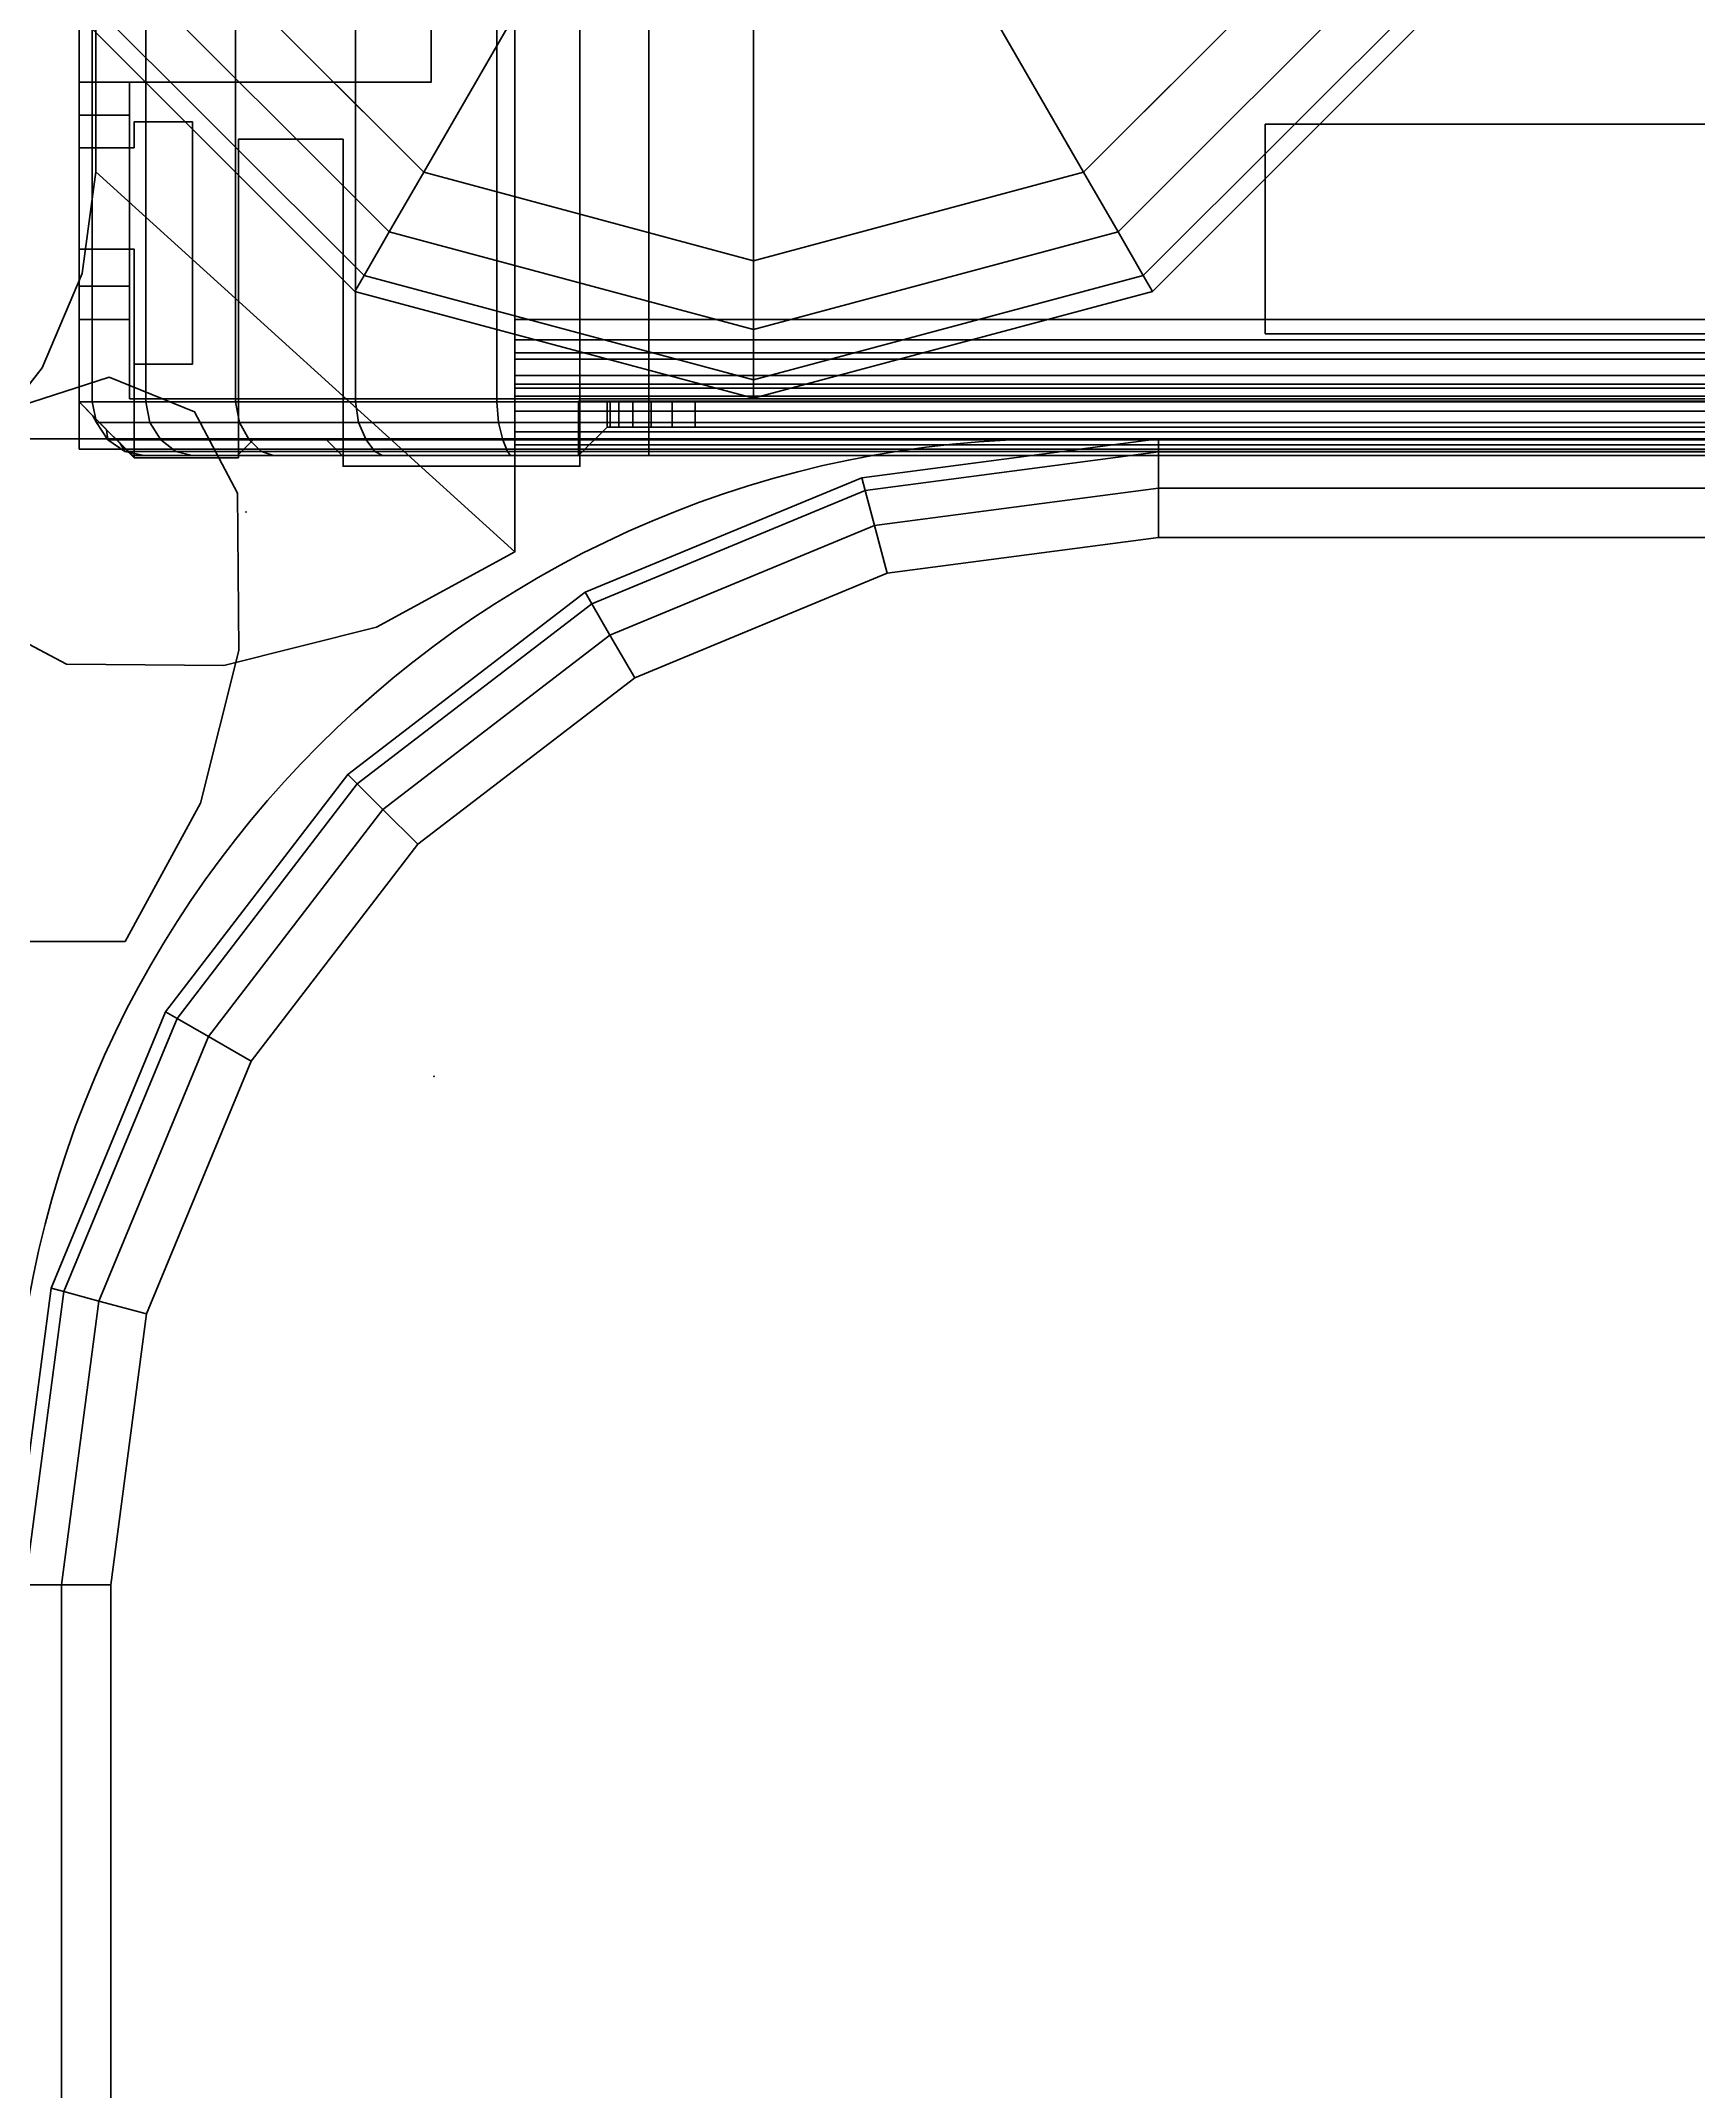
# Model space of a CAD drawing. Extents: x -170 to 1783, y -20 to 1205.
# Drawn here: x 480.276 to 482.249, y 282.669 to 285.111 of the extents above; entities that cross this region are included whole.
import ezdxf
from ezdxf.enums import TextEntityAlignment as Align

# ---------------------------------------------------------------- set-up
doc = ezdxf.new("R2010")
doc.units = 0
doc.header["$LTSCALE"] = 96
doc.header["$MEASUREMENT"] = 0
for name, color, linetype in [('A-FURN-3-PANEL-GLIDE', 7, 'Continuous'), ('A-FURN-3-PANEL-RACE', 7, 'Continuous'), ('A-FURN-3-PANEL-SIDE1', 7, 'Continuous'), ('A-FURN-3-PANEL-SIDE2', 7, 'Continuous'), ('A-FURN-3-PANEL-TOPCAP', 7, 'Continuous'), ('A-FURN-3-PANEL-TRIM', 7, 'Continuous'), ('A-FURN-3-WKSF-TOP', 7, 'Continuous'), ('A-FURN-3-WKSF-TRIM', 7, 'Continuous'), ('A-FURN-P-PNLS', 7, 'Continuous'), ('A-FURN-P-WKSF', 7, 'Continuous'), ('AFUPN-3-SCGL', 7, 'Continuous'), ('AFUPN-P', 7, 'Continuous'), ('MAIN_ELECTRICAL', 7, 'Continuous'), ('MAIN_FURN', 7, 'Continuous'), ('MAIN_PANEL', 7, 'Continuous'), ('MAIN_WKSURF', 7, 'Continuous')]:
    doc.layers.add(name, color=color, linetype=linetype)

# ---------------------------------------------------------------- blocks, each defined once
blk = doc.blocks.new('EC-EFN-256')
at = {"layer": 'A-FURN-3-PANEL-TRIM', "color": 60, "linetype": 'Continuous'}
for points in [[(23.4, -0.1348, 3.8013), (23.4, 0.3185, 3.8013), (23.4, 0.3185, 4.013), (23.4, -0.1348, 4.013)], [(24.0395, -0.0114, 3.8013), (24.0735, -0.1159, 3.8013), (24.0735, -0.1159, 4.013), (24.0395, -0.0114, 4.013)], [(24.0735, -0.1159, 3.8013), (24.0322, -0.2178, 3.8013), (24.0322, -0.2178, 4.013), (24.0735, -0.1159, 4.013)], [(23.5649, -0.2249, 3.8013), (23.4, -0.1348, 3.8013), (23.4, -0.1348, 4.013), (23.5649, -0.2249, 4.013)], [(24.0322, -0.2178, 3.8013), (23.935, -0.269, 3.8013), (23.935, -0.269, 4.013), (24.0322, -0.2178, 4.013)], [(23.7471, -0.2706, 3.8013), (23.5649, -0.2249, 3.8013), (23.5649, -0.2249, 4.013), (23.7471, -0.2706, 4.013)], [(23.935, -0.269, 3.8013), (23.7471, -0.2706, 3.8013), (23.7471, -0.2706, 4.013), (23.935, -0.269, 4.013)]]:
    blk.add_3dface(points, dxfattribs=at)
for points, invisible_edges in [([(23.9, 0.3185, 3.8013), (23.4, -0.1348, 3.8013), (23.9639, 0.0847, 3.8013), (23.9163, 0.1973, 3.8013)], 3), ([(23.9, 0.3185, 4.013), (23.9163, 0.1973, 4.013), (23.9639, 0.0847, 4.013), (23.4, -0.1348, 4.013)], 12), ([(23.9, 0.3185, 3.8013), (23.4, 0.3185, 3.8013), (23.4, -0.1348, 3.8013)], 12), ([(23.4, -0.1348, 4.013), (23.4, 0.3185, 4.013), (23.9, 0.3185, 4.013)], 12), ([(23.9639, 0.0847, 3.8013), (23.4, -0.1348, 3.8013), (24.0735, -0.1159, 3.8013), (24.0395, -0.0114, 3.8013)], 3), ([(23.9639, 0.0847, 4.013), (24.0395, -0.0114, 4.013), (24.0735, -0.1159, 4.013), (23.4, -0.1348, 4.013)], 12), ([(24.0735, -0.1159, 3.8013), (23.4, -0.1348, 3.8013), (23.935, -0.269, 3.8013), (24.0322, -0.2178, 3.8013)], 3), ([(24.0735, -0.1159, 4.013), (24.0322, -0.2178, 4.013), (23.935, -0.269, 4.013), (23.4, -0.1348, 4.013)], 12), ([(23.935, -0.269, 3.8013), (23.4, -0.1348, 3.8013), (23.5649, -0.2249, 3.8013), (23.7471, -0.2706, 3.8013)], 1), ([(23.935, -0.269, 4.013), (23.7471, -0.2706, 4.013), (23.5649, -0.2249, 4.013), (23.4, -0.1348, 4.013)], 8)]:
    blk.add_3dface(points, dxfattribs=dict(at, invisible_edges=invisible_edges))
blk = doc.blocks.new('EC-EFP-444')
at = {"layer": 'A-FURN-3-PANEL-GLIDE', "color": 20, "linetype": 'Continuous'}
for points in [[(46.6501, 1.8052, 0.2464), (46.6391, 1.8242, 0.1642), (47.115, 1.9517, 0.1642), (47.115, 1.9297, 0.2464)], [(46.6391, 1.8242, 0.1642), (46.6501, 1.8052, 0.0821), (47.115, 1.9297, 0.0821), (47.115, 1.9517, 0.1642)], [(46.6802, 1.7531, 0.3065), (46.6501, 1.8052, 0.2464), (47.115, 1.9297, 0.2464), (47.115, 1.8696, 0.3065)], [(46.6501, 1.8052, 0.0821), (46.6802, 1.7531, 0.022), (47.115, 1.8696, 0.022), (47.115, 1.9297, 0.0821)], [(47.115, 1.9297, 0.2464), (47.115, 1.9517, 0.1642), (47.5909, 1.8242, 0.1642), (47.5799, 1.8052, 0.2464)], [(47.115, 1.9517, 0.1642), (47.115, 1.9297, 0.0821), (47.5799, 1.8052, 0.0821), (47.5909, 1.8242, 0.1642)], [(47.115, 1.8696, 0.3065), (47.115, 1.9297, 0.2464), (47.5799, 1.8052, 0.2464), (47.5498, 1.7531, 0.3065)], [(47.115, 1.9297, 0.0821), (47.115, 1.8696, 0.022), (47.5498, 1.7531, 0.022), (47.5799, 1.8052, 0.0821)], [(46.7213, 1.682, 0.3285), (46.6802, 1.7531, 0.3065), (47.115, 1.8696, 0.3065), (47.115, 1.7875, 0.3285)], [(46.6802, 1.7531, 0.022), (46.7213, 1.682), (47.115, 1.7875), (47.115, 1.8696, 0.022)], [(47.115, 1.7875, 0.3285), (47.115, 1.8696, 0.3065), (47.5498, 1.7531, 0.3065), (47.5088, 1.682, 0.3285)], [(47.115, 1.8696, 0.022), (47.115, 1.7875), (47.5088, 1.682), (47.5498, 1.7531, 0.022)], [(46.3098, 1.4649, 0.2464), (46.2908, 1.4759, 0.1642), (46.6391, 1.8242, 0.1642), (46.6501, 1.8052, 0.2464)], [(46.2908, 1.4759, 0.1642), (46.3098, 1.4649, 0.0821), (46.6501, 1.8052, 0.0821), (46.6391, 1.8242, 0.1642)], [(47.5799, 1.8052, 0.2464), (47.5909, 1.8242, 0.1642), (47.9392, 1.4759, 0.1642), (47.9202, 1.4649, 0.2464)], [(47.5909, 1.8242, 0.1642), (47.5799, 1.8052, 0.0821), (47.9202, 1.4649, 0.0821), (47.9392, 1.4759, 0.1642)], [(46.3619, 1.4348, 0.3065), (46.3098, 1.4649, 0.2464), (46.6501, 1.8052, 0.2464), (46.6802, 1.7531, 0.3065)], [(46.3098, 1.4649, 0.0821), (46.3619, 1.4348, 0.022), (46.6802, 1.7531, 0.022), (46.6501, 1.8052, 0.0821)], [(47.0138, 1.1754, 0.3285), (46.7213, 1.682, 0.3285), (47.115, 1.7875, 0.3285), (47.115, 1.2025, 0.3285)], [(47.115, 1.2025, 0.3285), (47.115, 1.7875, 0.3285), (47.5088, 1.682, 0.3285), (47.2163, 1.1754, 0.3285)], [(47.5498, 1.7531, 0.3065), (47.5799, 1.8052, 0.2464), (47.9202, 1.4649, 0.2464), (47.8681, 1.4348, 0.3065)], [(47.5799, 1.8052, 0.0821), (47.5498, 1.7531, 0.022), (47.8681, 1.4348, 0.022), (47.9202, 1.4649, 0.0821)], [(46.433, 1.3937, 0.3285), (46.3619, 1.4348, 0.3065), (46.6802, 1.7531, 0.3065), (46.7213, 1.682, 0.3285)], [(46.3619, 1.4348, 0.022), (46.433, 1.3937), (46.7213, 1.682), (46.6802, 1.7531, 0.022)], [(47.5088, 1.682, 0.3285), (47.5498, 1.7531, 0.3065), (47.8681, 1.4348, 0.3065), (47.797, 1.3937, 0.3285)], [(47.5498, 1.7531, 0.022), (47.5088, 1.682), (47.797, 1.3937), (47.8681, 1.4348, 0.022)], [(46.9396, 1.1013, 0.3285), (46.433, 1.3937, 0.3285), (46.7213, 1.682, 0.3285), (47.0138, 1.1754, 0.3285)], [(47.2163, 1.1754, 0.3285), (47.5088, 1.682, 0.3285), (47.797, 1.3937, 0.3285), (47.2904, 1.1013, 0.3285)]]:
    blk.add_3dface(points, dxfattribs=at)
at = {"layer": 'A-FURN-3-PANEL-GLIDE', "color": 20, "linetype": 'Continuous', "invisible_edges": 12}
for points in [[(47.115, 1), (47.115, 1.7875), (46.7213, 1.682)], [(47.115, 1), (47.5088, 1.682), (47.115, 1.7875)], [(47.115, 1), (46.7213, 1.682), (46.433, 1.3937)], [(47.115, 1), (47.797, 1.3937), (47.5088, 1.682)]]:
    blk.add_3dface(points, dxfattribs=at)
at = {"layer": 'A-FURN-3-PANEL-RACE', "color": 40, "linetype": 'Continuous'}
for points, invisible_edges in [([(0.08, 2.0125, 3.515), (0.08, 2.0125, 0.3963), (47.92, 2.0125, 0.3963), (47.92, 2.0125, 3.515)], 8), ([(0.5, 1.5745, 0.3963), (47.5, 1.5745, 0.3963), (0.08, 2.0125, 0.3963), (0.08, 1.5745, 0.3963)], 3), ([(47.5, 1.5745, 0.3963), (47.92, 1.5745, 0.3963), (47.92, 2.0125, 0.3963), (0.08, 2.0125, 0.3963)], 8), ([(0.6, 2.0125, 4.0847), (0.6, 2.0125, 3.515), (47.4, 2.0125, 3.515), (47.4, 2.0125, 4.0847)], 2), ([(47.4, 1.9525, 3.515), (47.4, 1.9525, 4.0847), (47.4, 2.0125, 4.0847), (47.4, 2.0125, 3.515)], 2), ([(47.86, 1.9525, 3.515), (47.4, 1.9525, 3.515), (47.4, 2.0125, 3.515), (47.92, 2.0125, 3.515)], 8), ([(47.4, 1.9493, 4.1093), (47.4, 2.0072, 4.1248), (47.4, 2.0125, 4.0847), (47.4, 1.9525, 4.0847)], 5), ([(47.4, 1.9398, 4.1322), (47.4, 1.9918, 4.1622), (47.4, 2.0072, 4.1248), (47.4, 1.9493, 4.1093)], 5), ([(47.86, 1.5745, 3.515), (47.86, 1.9525, 3.515), (47.92, 2.0125, 3.515), (47.92, 1.5745, 3.515)], 2), ([(47.92, 1.8575, 3.1951), (47.92, 2.0125, 3.515), (47.92, 2.0125, 0.3963), (47.92, 1.8575, 1.4986)], 5), ([(47.92, 1.8181, 1.4986), (47.92, 1.8575, 1.4986), (47.92, 2.0125, 0.3963), (47.92, 1.5745, 0.3963)], 10), ([(47.92, 1.5745, 3.245), (47.92, 1.5745, 3.515), (47.92, 2.0125, 3.515), (47.92, 1.8575, 3.1951)], 4), ([(47.4, 1.9247, 4.1519), (47.4, 1.9671, 4.1943), (47.4, 1.9918, 4.1622), (47.4, 1.9398, 4.1322)], 5), ([(47.4, 1.905, 4.1669), (47.4, 1.935, 4.2189), (47.4, 1.9671, 4.1943), (47.4, 1.9247, 4.1519)], 5), ([(47.86, 1.9525, 0.4563), (0.14, 1.9525, 0.4563), (0.14, 1.9525, 3.515), (47.86, 1.9525, 3.515)], 4), ([(0.5, 1.5745, 0.4563), (0.14, 1.5745, 0.4563), (0.14, 1.9525, 0.4563), (47.5, 1.5745, 0.4563)], 12), ([(47.5, 1.5745, 0.4563), (0.14, 1.9525, 0.4563), (47.86, 1.9525, 0.4563), (47.86, 1.5745, 0.4563)], 1), ([(47.4, 1.9525, 3.515), (0.6, 1.9525, 3.515), (0.6, 1.9525, 4.0847), (47.4, 1.9525, 4.0847)], 1), ([(47.4, 1.8821, 4.1764), (47.4, 1.8976, 4.2344), (47.4, 1.935, 4.2189), (47.4, 1.905, 4.1669)], 5), ([(47.86, 1.9525, 0.4563), (47.86, 1.9525, 3.515), (47.86, 1.8575, 3.1951), (47.86, 1.8575, 1.4986)], 10), ([(47.86, 1.5745, 0.4563), (47.86, 1.9525, 0.4563), (47.86, 1.8575, 1.4986), (47.86, 1.8181, 1.4986)], 10), ([(47.86, 1.8575, 3.1951), (47.86, 1.9525, 3.515), (47.86, 1.5745, 3.515), (47.86, 1.5745, 3.245)], 1), ([(47.4, 1.8575, 4.1797), (47.4, 1.8575, 4.2397), (47.4, 1.8976, 4.2344), (47.4, 1.8821, 4.1764)], 4), ([(47.86, 1.5745, 1.7894), (47.86, 1.5745, 0.4563), (47.86, 1.8181, 1.4986), (47.86, 1.614, 1.7894)], 2), ([(47.92, 1.614, 1.7894), (47.92, 1.8181, 1.4986), (47.92, 1.5745, 0.3963), (47.92, 1.5745, 1.7894)], 2), ([(47.5, 1.2625, 0.3963), (47.5, 1.5745, 0.3963), (0.5, 1.5745, 0.3963), (45.902, 1.2625, 0.3963)], 6), ([(47.5, 1.2625, 0.4563), (45.902, 1.2625, 0.4563), (0.5, 1.5745, 0.4563), (47.5, 1.5745, 0.4563)], 6), ([(47.5, 1.5745, 0.3963), (47.5, 1.5745, 0.4563), (47.86, 1.5745, 0.4563), (47.92, 1.5745, 0.3963)], 4), ([(47.92, 1.5745, 0.3963), (47.86, 1.5745, 0.4563), (47.86, 1.5745, 1.7894), (47.92, 1.5745, 1.7894)], 1)]:
    blk.add_3dface(points, dxfattribs=dict(at, invisible_edges=invisible_edges))
for points in [[(0.6, 2.0072, 4.1248), (0.6, 2.0125, 4.0847), (47.4, 2.0125, 4.0847), (47.4, 2.0072, 4.1248)], [(0.6, 1.9918, 4.1622), (0.6, 2.0072, 4.1248), (47.4, 2.0072, 4.1248), (47.4, 1.9918, 4.1622)], [(0.6, 1.9671, 4.1943), (0.6, 1.9918, 4.1622), (47.4, 1.9918, 4.1622), (47.4, 1.9671, 4.1943)], [(0.6, 1.935, 4.2189), (0.6, 1.9671, 4.1943), (47.4, 1.9671, 4.1943), (47.4, 1.935, 4.2189)], [(47.4, 1.9493, 4.1093), (47.4, 1.9525, 4.0847), (0.6, 1.9525, 4.0847), (0.6, 1.9493, 4.1093)], [(47.4, 1.9398, 4.1322), (47.4, 1.9493, 4.1093), (0.6, 1.9493, 4.1093), (0.6, 1.9398, 4.1322)], [(47.4, 1.9247, 4.1519), (47.4, 1.9398, 4.1322), (0.6, 1.9398, 4.1322), (0.6, 1.9247, 4.1519)], [(0.6, 1.8976, 4.2344), (0.6, 1.935, 4.2189), (47.4, 1.935, 4.2189), (47.4, 1.8976, 4.2344)], [(47.4, 1.905, 4.1669), (47.4, 1.9247, 4.1519), (0.6, 1.9247, 4.1519), (0.6, 1.905, 4.1669)], [(47.4, 1.8821, 4.1764), (47.4, 1.905, 4.1669), (0.6, 1.905, 4.1669), (0.6, 1.8821, 4.1764)], [(0.6, 1.8575, 4.2397), (0.6, 1.8976, 4.2344), (47.4, 1.8976, 4.2344), (47.4, 1.8575, 4.2397)], [(47.4, 1.8575, 4.1797), (47.4, 1.8821, 4.1764), (0.6, 1.8821, 4.1764), (0.6, 1.8575, 4.1797)], [(0.6, 1.8575, 4.1797), (0.6, 1.8575, 4.2397), (47.4, 1.8575, 4.2397), (47.4, 1.8575, 4.1797)], [(47.86, 1.8575, 1.4986), (47.86, 1.8575, 3.1951), (47.92, 1.8575, 3.1951), (47.92, 1.8575, 1.4986)], [(47.92, 1.8181, 1.4986), (47.86, 1.8181, 1.4986), (47.86, 1.8575, 1.4986), (47.92, 1.8575, 1.4986)], [(47.86, 1.8575, 3.1951), (47.86, 1.5745, 3.245), (47.92, 1.5745, 3.245), (47.92, 1.8575, 3.1951)], [(47.92, 1.614, 1.7894), (47.86, 1.614, 1.7894), (47.86, 1.8181, 1.4986), (47.92, 1.8181, 1.4986)], [(47.92, 1.5745, 1.7894), (47.86, 1.5745, 1.7894), (47.86, 1.614, 1.7894), (47.92, 1.614, 1.7894)], [(47.5, 1.2625, 0.3963), (47.5, 1.2625, 0.4563), (47.5, 1.5745, 0.4563), (47.5, 1.5745, 0.3963)], [(47.86, 1.5745, 3.245), (47.86, 1.5745, 3.515), (47.92, 1.5745, 3.515), (47.92, 1.5745, 3.245)]]:
    blk.add_3dface(points, dxfattribs=at)
at = {"layer": 'A-FURN-3-PANEL-SIDE1', "color": 7, "linetype": 'Continuous'}
for points in [[(47.3224, 1.955, 43.7401), (47.3228, 0.045, 43.7401), (0.6776, 0.045, 43.7401), (0.6776, 1.955, 43.7401)], [(47.3224, 0.045, 4.2397), (47.3224, 1.955, 4.2397), (0.6776, 1.955, 4.2397), (0.6776, 0.045, 4.2397)], [(47.3228, 0.045, 43.7401), (47.3224, 1.955, 43.7401), (47.3224, 1.955, 4.2397), (47.3224, 0.045, 4.2397)]]:
    blk.add_3dface(points, dxfattribs=at)
at = {"layer": 'A-FURN-3-PANEL-SIDE2', "color": 7, "linetype": 'Continuous'}
blk.add_3dface([(0.6776, 1.955, 43.7401), (0.6776, 1.955, 4.2397), (47.3224, 1.955, 4.2397), (47.3224, 1.955, 43.7401)], dxfattribs=at)
at = {"layer": 'A-FURN-3-PANEL-TOPCAP', "color": 60, "linetype": 'Continuous'}
for points, invisible_edges in [([(0.76, 2.02, 44.286), (0.76, 2.02, 44.161), (47.24, 2.02, 44.161), (47.24, 2.02, 44.286)], 5), ([(47.24, 2, 44.141), (47.24, 2.02, 44.161), (0.76, 2.02, 44.161), (0.76, 2, 44.141)], 5), ([(47.24, 2.02, 44.036), (47.24, 2, 44.056), (0.76, 2, 44.056), (0.76, 2.02, 44.036)], 5), ([(0.76, 2.02, 44.036), (0.815, 2.02, 43.7741), (47.185, 2.02, 43.7741), (47.24, 2.02, 44.036)], 5), ([(47.185, 2.02, 43.7741), (0.815, 2.02, 43.7741), (0.815, 1.986, 43.7401), (47.185, 1.986, 43.7401)], 10), ([(47.185, 2.02, 43.7741), (47.185, 1.986, 43.7401), (47.2122, 1.986, 43.7365), (47.221, 2.02, 43.7693)], 5), ([(47.185, 2.02, 43.7741), (47.221, 2.02, 43.7693), (47.3404, 2.02, 44.0218), (47.24, 2.02, 44.036)], 10), ([(47.221, 2.02, 43.7693), (47.2122, 1.986, 43.7365), (47.2375, 1.986, 43.726), (47.2545, 2.02, 43.7554)], 5), ([(47.4331, 2.02, 43.9807), (47.3404, 2.02, 44.0218), (47.221, 2.02, 43.7693), (47.2545, 2.02, 43.7554)], 10), ([(47.2545, 2.02, 43.7554), (47.2375, 1.986, 43.726), (47.2593, 1.986, 43.7093), (47.2833, 2.02, 43.7333)], 5), ([(47.4051, 2.02, 44.2633), (47.24, 2.02, 44.286), (47.24, 2.02, 44.161), (47.3727, 2.02, 44.1426)], 10), ([(47.3727, 2.02, 44.1426), (47.24, 2.02, 44.161), (47.24, 2, 44.141), (47.3676, 2, 44.1232)], 10), ([(47.3456, 2, 44.0411), (47.24, 2, 44.056), (47.24, 2.02, 44.036), (47.3404, 2.02, 44.0218)], 10), ([(47.2545, 2.02, 43.7554), (47.2833, 2.02, 43.7333), (47.5111, 2.02, 43.9159), (47.4331, 2.02, 43.9807)], 10), ([(47.2833, 2.02, 43.7333), (47.2593, 1.986, 43.7093), (47.276, 1.986, 43.6875), (47.3054, 2.02, 43.7045)], 5), ([(47.3054, 2.02, 43.7045), (47.276, 1.986, 43.6875), (47.2864, 1.986, 43.6622), (47.3193, 2.02, 43.671)], 5), ([(47.5685, 2.02, 43.8323), (47.5111, 2.02, 43.9159), (47.2833, 2.02, 43.7333), (47.3054, 2.02, 43.7045)], 10), ([(47.3193, 2.02, 43.671), (47.2864, 1.986, 43.6622), (47.29, 1.986, 43.635), (47.324, 2.02, 43.635)], 1), ([(47.3054, 2.02, 43.7045), (47.3193, 2.02, 43.671), (47.601, 2.02, 43.7363), (47.5685, 2.02, 43.8323)], 10), ([(47.3193, 2.02, 43.671), (47.324, 2.02, 43.635), (47.606, 2.02, 43.635), (47.601, 2.02, 43.7363)], 8), ([(47.324, 2.02, 43.635), (47.324, -0.02, 43.635), (47.606, -0.02, 43.635), (47.606, 2.02, 43.635)], 5), ([(47.4431, 2, 43.998), (47.3456, 2, 44.0411), (47.3404, 2.02, 44.0218), (47.4331, 2.02, 43.9807)], 10), ([(47.4956, 2.02, 44.0891), (47.3727, 2.02, 44.1426), (47.3676, 2, 44.1232), (47.4856, 2, 44.0717)], 10), ([(47.5581, 2.02, 44.1974), (47.4051, 2.02, 44.2633), (47.3727, 2.02, 44.1426), (47.4956, 2.02, 44.0891)], 10), ([(47.5252, 2, 43.9301), (47.4431, 2, 43.998), (47.4331, 2.02, 43.9807), (47.5111, 2.02, 43.9159)], 10), ([(47.5995, 2.02, 44.0044), (47.4956, 2.02, 44.0891), (47.4856, 2, 44.0717), (47.5854, 2, 43.9903)], 10), ([(47.6879, 2.02, 44.0929), (47.5581, 2.02, 44.1974), (47.4956, 2.02, 44.0891), (47.5995, 2.02, 44.0044)], 10), ([(47.5858, 2, 43.8424), (47.5252, 2, 43.9301), (47.5111, 2.02, 43.9159), (47.5685, 2.02, 43.8323)], 10), ([(47.6202, 2, 43.7415), (47.5858, 2, 43.8424), (47.5685, 2.02, 43.8323), (47.601, 2.02, 43.7363)], 10), ([(47.6768, 2.02, 43.8949), (47.5995, 2.02, 44.0044), (47.5854, 2, 43.9903), (47.6595, 2, 43.8849)], 10), ([(47.7851, 2.02, 43.9575), (47.6879, 2.02, 44.0929), (47.5995, 2.02, 44.0044), (47.6768, 2.02, 43.8949)], 10), ([(47.6259, 2, 43.635), (47.6202, 2, 43.7415), (47.601, 2.02, 43.7363), (47.606, 2.02, 43.635)], 2), ([(47.606, 2.02, 43.635), (47.606, -0.02, 43.635), (47.6259, 0, 43.635), (47.6259, 2, 43.635)], 5), ([(47.7217, 2.02, 43.7687), (47.6768, 2.02, 43.8949), (47.6595, 2, 43.8849), (47.7024, 2, 43.7635)], 10), ([(47.8425, 2.02, 43.8011), (47.7851, 2.02, 43.9575), (47.6768, 2.02, 43.8949), (47.7217, 2.02, 43.7687)], 10), ([(47.731, 2.02, 43.635), (47.7217, 2.02, 43.7687), (47.7024, 2, 43.7635), (47.711, 2, 43.635)], 2), ([(47.711, 2, 43.635), (47.711, 0, 43.635), (47.731, -0.02, 43.635), (47.731, 2.02, 43.635)], 5), ([(47.856, 2.02, 43.635), (47.8425, 2.02, 43.8011), (47.7217, 2.02, 43.7687), (47.731, 2.02, 43.635)], 2), ([(47.856, -0.02, 43.635), (47.856, 2.02, 43.635), (47.731, 2.02, 43.635), (47.731, -0.02, 43.635)], 5), ([(47.8715, 2.0047, 43.635), (47.856, 2.02, 43.635), (47.856, -0.02, 43.635), (47.8715, -0.0047, 43.635)], 10), ([(47.8715, -0.0047, 43.635), (47.8871, 0.0106, 43.635), (47.8871, 1.9894, 43.635), (47.8715, 2.0047, 43.635)], 10), ([(0.76, 2, 44.141), (0.76, 2, 44.056), (47.24, 2, 44.056), (47.24, 2, 44.141)], 5), ([(47.3676, 2, 44.1232), (47.24, 2, 44.141), (47.24, 2, 44.056), (47.3456, 2, 44.0411)], 10), ([(47.4856, 2, 44.0717), (47.3676, 2, 44.1232), (47.3456, 2, 44.0411), (47.4431, 2, 43.998)], 10), ([(47.5854, 2, 43.9903), (47.4856, 2, 44.0717), (47.4431, 2, 43.998), (47.5252, 2, 43.9301)], 10), ([(47.6595, 2, 43.8849), (47.5854, 2, 43.9903), (47.5252, 2, 43.9301), (47.5858, 2, 43.8424)], 10), ([(47.7024, 2, 43.7635), (47.6595, 2, 43.8849), (47.5858, 2, 43.8424), (47.6202, 2, 43.7415)], 10), ([(47.711, 2, 43.635), (47.7024, 2, 43.7635), (47.6202, 2, 43.7415), (47.6259, 2, 43.635)], 2), ([(47.711, 0, 43.635), (47.711, 2, 43.635), (47.6259, 2, 43.635), (47.6259, 0, 43.635)], 5), ([(47.9035, 1.9727, 43.635), (47.8871, 1.9894, 43.635), (47.8871, 0.0106, 43.635), (47.9035, 0.0273, 43.635)], 10), ([(47.9035, 0.0273, 43.635), (47.92, 0.044, 43.635), (47.92, 1.956, 43.635), (47.9035, 1.9727, 43.635)], 8)]:
    blk.add_3dface(points, dxfattribs=dict(at, invisible_edges=invisible_edges))
for points in [[(47.24, 2.02, 44.286), (47.24, 2.0151, 44.3105), (0.76, 2.0151, 44.3105), (0.76, 2.02, 44.286)], [(47.24, 2.0151, 44.3105), (47.24, 2.0013, 44.3313), (0.76, 2.0013, 44.3313), (0.76, 2.0151, 44.3105)], [(47.24, 2.02, 44.286), (47.4051, 2.02, 44.2633), (47.4087, 2.0151, 44.2864), (47.24, 2.0151, 44.3105)], [(47.24, 2.0151, 44.3105), (47.4087, 2.0151, 44.2864), (47.4143, 2.0013, 44.3065), (47.24, 2.0013, 44.3313)], [(47.29, 1.955, 43.635), (47.324, 1.955, 43.635), (47.324, 2.02, 43.635), (47.29, 1.986, 43.635)], [(47.4051, 2.02, 44.2633), (47.5581, 2.02, 44.1974), (47.5669, 2.0151, 44.2168), (47.4087, 2.0151, 44.2864)], [(47.4087, 2.0151, 44.2864), (47.5669, 2.0151, 44.2168), (47.5775, 2.0013, 44.2349), (47.4143, 2.0013, 44.3065)], [(47.5581, 2.02, 44.1974), (47.6879, 2.02, 44.0929), (47.7022, 2.0151, 44.1072), (47.5669, 2.0151, 44.2168)], [(47.5669, 2.0151, 44.2168), (47.7022, 2.0151, 44.1072), (47.7172, 2.0013, 44.1222), (47.5775, 2.0013, 44.2349)], [(47.6879, 2.02, 44.0929), (47.7851, 2.02, 43.9575), (47.8045, 2.0151, 43.9663), (47.7022, 2.0151, 44.1072)], [(47.7022, 2.0151, 44.1072), (47.8045, 2.0151, 43.9663), (47.8226, 2.0013, 43.977), (47.7172, 2.0013, 44.1222)], [(47.7851, 2.02, 43.9575), (47.8425, 2.02, 43.8011), (47.8656, 2.0151, 43.8047), (47.8045, 2.0151, 43.9663)], [(47.8045, 2.0151, 43.9663), (47.8656, 2.0151, 43.8047), (47.8857, 2.0013, 43.8104), (47.8226, 2.0013, 43.977)], [(47.8425, 2.02, 43.8011), (47.856, 2.02, 43.635), (47.8715, 2.0047, 43.635), (47.8656, 2.0151, 43.8047)], [(47.8656, 2.0151, 43.8047), (47.8715, 2.0047, 43.635), (47.8871, 1.9894, 43.635), (47.8857, 2.0013, 43.8104)], [(47.24, 2.0013, 44.3313), (47.24, 1.9805, 44.3451), (0.76, 1.9805, 44.3451), (0.76, 2.0013, 44.3313)], [(47.24, 1.9805, 44.3451), (47.24, 1.956, 44.35), (0.76, 1.956, 44.35), (0.76, 1.9805, 44.3451)], [(47.185, 1.955, 43.7401), (47.185, 1.986, 43.7401), (0.815, 1.986, 43.7401), (0.815, 1.955, 43.7401)], [(47.185, 1.955, 43.7401), (47.2122, 1.955, 43.7365), (47.2122, 1.986, 43.7365), (47.185, 1.986, 43.7401)], [(47.2122, 1.955, 43.7365), (47.2375, 1.955, 43.726), (47.2375, 1.986, 43.726), (47.2122, 1.986, 43.7365)], [(47.2375, 1.955, 43.726), (47.2593, 1.955, 43.7093), (47.2593, 1.986, 43.7093), (47.2375, 1.986, 43.726)], [(47.24, 2.0013, 44.3313), (47.4143, 2.0013, 44.3065), (47.4194, 1.9805, 44.3203), (47.24, 1.9805, 44.3451)], [(47.24, 1.9805, 44.3451), (47.4194, 1.9805, 44.3203), (47.4216, 1.956, 44.3252), (47.24, 1.956, 44.35)], [(47.2593, 1.955, 43.7093), (47.276, 1.955, 43.6875), (47.276, 1.986, 43.6875), (47.2593, 1.986, 43.7093)], [(47.276, 1.955, 43.6875), (47.2864, 1.955, 43.6622), (47.2864, 1.986, 43.6622), (47.276, 1.986, 43.6875)], [(47.2864, 1.955, 43.6622), (47.29, 1.955, 43.635), (47.29, 1.986, 43.635), (47.2864, 1.986, 43.6622)], [(47.4143, 2.0013, 44.3065), (47.5775, 2.0013, 44.2349), (47.5864, 1.9805, 44.248), (47.4194, 1.9805, 44.3203)], [(47.4194, 1.9805, 44.3203), (47.5864, 1.9805, 44.248), (47.5901, 1.956, 44.2528), (47.4216, 1.956, 44.3252)], [(47.5775, 2.0013, 44.2349), (47.7172, 2.0013, 44.1222), (47.7287, 1.9805, 44.1337), (47.5864, 1.9805, 44.248)], [(47.5864, 1.9805, 44.248), (47.7287, 1.9805, 44.1337), (47.7332, 1.956, 44.1382), (47.5901, 1.956, 44.2528)], [(47.7172, 2.0013, 44.1222), (47.8226, 2.0013, 43.977), (47.8356, 1.9805, 43.9859), (47.7287, 1.9805, 44.1337)], [(47.7287, 1.9805, 44.1337), (47.8356, 1.9805, 43.9859), (47.8405, 1.956, 43.9895), (47.7332, 1.956, 44.1382)], [(47.8226, 2.0013, 43.977), (47.8857, 2.0013, 43.8104), (47.8994, 1.9805, 43.8155), (47.8356, 1.9805, 43.9859)], [(47.8356, 1.9805, 43.9859), (47.8994, 1.9805, 43.8155), (47.9043, 1.956, 43.8177), (47.8405, 1.956, 43.9895)], [(47.8857, 2.0013, 43.8104), (47.8871, 1.9894, 43.635), (47.9035, 1.9727, 43.635), (47.8994, 1.9805, 43.8155)], [(47.8994, 1.9805, 43.8155), (47.9035, 1.9727, 43.635), (47.92, 1.956, 43.635), (47.9043, 1.956, 43.8177)], [(0.76, 0.044, 44.35), (0.76, 1.956, 44.35), (47.24, 1.956, 44.35), (47.24, 0.044, 44.35)], [(47.4216, 0.044, 44.3252), (47.24, 0.044, 44.35), (47.24, 1.956, 44.35), (47.4216, 1.956, 44.3252)], [(47.5901, 0.044, 44.2528), (47.4216, 0.044, 44.3252), (47.4216, 1.956, 44.3252), (47.5901, 1.956, 44.2528)], [(47.7332, 0.044, 44.1382), (47.5901, 0.044, 44.2528), (47.5901, 1.956, 44.2528), (47.7332, 1.956, 44.1382)], [(47.8405, 0.044, 43.9895), (47.7332, 0.044, 44.1382), (47.7332, 1.956, 44.1382), (47.8405, 1.956, 43.9895)], [(47.9043, 0.044, 43.8177), (47.8405, 0.044, 43.9895), (47.8405, 1.956, 43.9895), (47.9043, 1.956, 43.8177)], [(47.92, 0.044, 43.635), (47.9043, 0.044, 43.8177), (47.9043, 1.956, 43.8177), (47.92, 1.956, 43.635)]]:
    blk.add_3dface(points, dxfattribs=at)
at = {"layer": 'A-FURN-3-PANEL-TRIM', "color": 60, "linetype": 'Continuous'}
for points, invisible_edges in [([(47.5649, 2.2249, 3.5747), (47.4, 2.1348, 3.5747), (47.935, 2.269, 3.5747), (47.7471, 2.2706, 3.5747)], 2), ([(47.5649, 2.2249, 4.2397), (47.7471, 2.2706, 4.2397), (47.935, 2.269, 4.2397), (47.4, 2.1348, 4.2397)], 4), ([(47.5649, 2.2249, 3.8013), (47.7471, 2.2706, 3.8013), (47.935, 2.269, 3.8013), (47.4, 2.1348, 3.8013)], 4), ([(47.5649, 2.2249, 4.013), (47.4, 2.1348, 4.013), (47.935, 2.269, 4.013), (47.7471, 2.2706, 4.013)], 2), ([(47.935, 2.269, 3.5747), (47.4, 2.1348, 3.5747), (48.0735, 2.1159, 3.5747), (48.0322, 2.2178, 3.5747)], 3), ([(47.935, 2.269, 4.2397), (48.0322, 2.2178, 4.2397), (48.0735, 2.1159, 4.2397), (47.4, 2.1348, 4.2397)], 12), ([(47.935, 2.269, 3.8013), (48.0322, 2.2178, 3.8013), (48.0735, 2.1159, 3.8013), (47.4, 2.1348, 3.8013)], 12), ([(47.935, 2.269, 4.013), (47.4, 2.1348, 4.013), (48.0735, 2.1159, 4.013), (48.0322, 2.2178, 4.013)], 3), ([(47.4, 2.1348, 3.5747), (47.4, 0.3185, 3.5747), (47.9, 0.3185, 3.5747), (47.9, 1.6815, 3.5747)], 10), ([(48.0735, 2.1159, 3.5747), (47.4, 2.1348, 3.5747), (47.9639, 1.9153, 3.5747), (48.0395, 2.0114, 3.5747)], 3), ([(47.9639, 1.9153, 3.5747), (47.4, 2.1348, 3.5747), (47.9, 1.6815, 3.5747), (47.9163, 1.8027, 3.5747)], 3), ([(47.4, 2.1348, 4.2397), (47.9, 1.6815, 4.2397), (47.9, 0.3185, 4.2397), (47.4, 0.3185, 4.2397)], 5), ([(48.0735, 2.1159, 4.2397), (48.0395, 2.0114, 4.2397), (47.9639, 1.9153, 4.2397), (47.4, 2.1348, 4.2397)], 12), ([(47.9639, 1.9153, 4.2397), (47.9163, 1.8027, 4.2397), (47.9, 1.6815, 4.2397), (47.4, 2.1348, 4.2397)], 12), ([(48.0735, 2.1159, 3.8013), (48.0395, 2.0114, 3.8013), (47.9639, 1.9153, 3.8013), (47.4, 2.1348, 3.8013)], 12), ([(47.9639, 1.9153, 3.8013), (47.9163, 1.8027, 3.8013), (47.9, 1.6815, 3.8013), (47.4, 2.1348, 3.8013)], 12), ([(48.0735, 2.1159, 4.013), (47.4, 2.1348, 4.013), (47.9639, 1.9153, 4.013), (48.0395, 2.0114, 4.013)], 3), ([(47.9639, 1.9153, 4.013), (47.4, 2.1348, 4.013), (47.9, 1.6815, 4.013), (47.9163, 1.8027, 4.013)], 3), ([(47.605, -0.0328, 43.635), (47.3224, -0.0328, 43.635), (47.3224, 2.0328, 43.635), (47.605, 2.0328, 43.635)], 8), ([(47.8543, 2.0228, 43.635), (47.8543, 1.9109, 43.635), (47.7845, 1.9109, 43.635), (47.7299, 2.0228, 43.635)], 6), ([(47.7845, 1.9109, 4.2397), (47.7845, 1.9109, 43.635), (47.8543, 1.9109, 43.635), (47.8543, 1.9109, 4.2397)], 2), ([(47.7299, 0.3574, 43.635), (47.605, 0.3574, 43.635), (47.605, 1.6426, 43.635), (47.7299, 1.6426, 43.635)], 10), ([(47.8543, 1.6527, 43.635), (47.9198, 1.6527, 43.635), (47.9198, 0.3473, 43.635), (47.8543, 0.3473, 43.635)], 8), ([(47.8543, 0.3782, 43.635), (47.7845, 0.3782, 43.635), (47.7845, 1.6218, 43.635), (47.8543, 1.6218, 43.635)], 10)]:
    blk.add_3dface(points, dxfattribs=dict(at, invisible_edges=invisible_edges))
for points in [[(47.5649, 2.2249, 4.013), (47.7471, 2.2706, 4.013), (47.7471, 2.2706, 4.2397), (47.5649, 2.2249, 4.2397)], [(47.5649, 2.2249, 3.5747), (47.7471, 2.2706, 3.5747), (47.7471, 2.2706, 3.8013), (47.5649, 2.2249, 3.8013)], [(47.7471, 2.2706, 4.013), (47.935, 2.269, 4.013), (47.935, 2.269, 4.2397), (47.7471, 2.2706, 4.2397)], [(47.7471, 2.2706, 3.5747), (47.935, 2.269, 3.5747), (47.935, 2.269, 3.8013), (47.7471, 2.2706, 3.8013)], [(47.935, 2.269, 4.013), (48.0322, 2.2178, 4.013), (48.0322, 2.2178, 4.2397), (47.935, 2.269, 4.2397)], [(47.935, 2.269, 3.5747), (48.0322, 2.2178, 3.5747), (48.0322, 2.2178, 3.8013), (47.935, 2.269, 3.8013)], [(47.4, 2.1348, 4.013), (47.5649, 2.2249, 4.013), (47.5649, 2.2249, 4.2397), (47.4, 2.1348, 4.2397)], [(47.4, 2.1348, 3.5747), (47.5649, 2.2249, 3.5747), (47.5649, 2.2249, 3.8013), (47.4, 2.1348, 3.8013)], [(47.4, 0.3185, 3.5747), (47.4, 2.1348, 3.5747), (47.4, 2.1348, 4.2397), (47.4, 0.3185, 4.2397)], [(47.4, 2.1348, 3.8013), (47.9, 1.6815, 3.8013), (47.9, 1.6815, 4.013), (47.4, 2.1348, 4.013)], [(47.3224, 1.955, 4.2397), (47.3224, 2.0328, 4.2397), (47.3224, 2.0328, 43.635), (47.3224, 1.955, 43.635)], [(47.605, 2.0328, 4.2397), (47.605, 2.0328, 43.635), (47.3224, 2.0328, 43.635), (47.3224, 2.0328, 4.2397)], [(47.605, 1.6426, 43.635), (47.605, 2.0328, 43.635), (47.605, 2.0328, 4.2397), (47.605, 1.6426, 4.2397)], [(47.8543, 2.0228, 4.2397), (47.8543, 2.0228, 43.635), (47.7299, 2.0228, 43.635), (47.7299, 2.0228, 4.2397)], [(47.7299, 2.0228, 43.635), (47.7299, 1.6426, 43.635), (47.7299, 1.6426, 4.2397), (47.7299, 2.0228, 4.2397)], [(47.9198, 1.956, 4.2397), (47.9198, 1.956, 43.635), (47.8543, 2.0228, 43.635), (47.8543, 2.0228, 4.2397)], [(47.9198, 1.956, 43.635), (47.9198, 1.7737, 43.635), (47.8543, 1.7737, 43.635), (47.8543, 2.0228, 43.635)], [(48.0395, 2.0114, 4.013), (47.9639, 1.9153, 4.013), (47.9639, 1.9153, 4.2397), (48.0395, 2.0114, 4.2397)], [(48.0395, 2.0114, 3.5747), (47.9639, 1.9153, 3.5747), (47.9639, 1.9153, 3.8013), (48.0395, 2.0114, 3.8013)], [(47.9198, 1.7737, 43.635), (47.9198, 1.956, 43.635), (47.9198, 1.956, 4.2397), (47.9198, 1.7737, 4.2397)], [(47.7845, 1.6218, 43.635), (47.7845, 1.9109, 43.635), (47.7845, 1.9109, 4.2397), (47.7845, 1.6218, 4.2397)], [(47.8543, 1.9109, 43.635), (47.8543, 1.7737, 43.635), (47.8543, 1.7737, 4.2397), (47.8543, 1.9109, 4.2397)], [(47.9639, 1.9153, 4.013), (47.9163, 1.8027, 4.013), (47.9163, 1.8027, 4.2397), (47.9639, 1.9153, 4.2397)], [(47.9639, 1.9153, 3.5747), (47.9163, 1.8027, 3.5747), (47.9163, 1.8027, 3.8013), (47.9639, 1.9153, 3.8013)], [(47.9163, 1.8027, 4.013), (47.9, 1.6815, 4.013), (47.9, 1.6815, 4.2397), (47.9163, 1.8027, 4.2397)], [(47.9163, 1.8027, 3.5747), (47.9, 1.6815, 3.5747), (47.9, 1.6815, 3.8013), (47.9163, 1.8027, 3.8013)], [(47.8543, 1.7737, 4.2397), (47.8543, 1.7737, 43.635), (47.9198, 1.7737, 43.635), (47.9198, 1.7737, 4.2397)], [(47.9, 1.6815, 4.2397), (47.9, 1.6815, 3.5747), (47.9, 0.3185, 3.5747), (47.9, 0.3185, 4.2397)], [(47.7299, 1.6426, 4.2397), (47.7299, 1.6426, 43.635), (47.605, 1.6426, 43.635), (47.605, 1.6426, 4.2397)], [(47.8543, 1.6527, 43.635), (47.8543, 1.6218, 43.635), (47.8543, 1.6218, 4.2397), (47.8543, 1.6527, 4.2397)], [(47.9198, 1.6527, 4.2397), (47.9198, 1.6527, 43.635), (47.8543, 1.6527, 43.635), (47.8543, 1.6527, 4.2397)], [(47.9198, 1.6527, 43.635), (47.9198, 1.6527, 4.2397), (47.9198, 0.3473, 4.2397), (47.9198, 0.3473, 43.635)], [(47.8543, 1.6218, 4.2397), (47.8543, 1.6218, 43.635), (47.7845, 1.6218, 43.635), (47.7845, 1.6218, 4.2397)]]:
    blk.add_3dface(points, dxfattribs=at)
at = {"layer": 'A-FURN-P-PNLS', "color": 60, "linetype": 'Continuous'}
blk.add_line((0, 2), (48, 2), dxfattribs=at)
blk = doc.blocks.new('EC-WS-424-T')
at = {"layer": 'A-FURN-3-WKSF-TOP', "color": 60, "linetype": 'Continuous'}
for points, invisible_edges in [([(1.368, -0.118, 29), (1.368, -23.882, 29), (1.0445, -23.8394, 29), (1.0445, -0.1606, 29)], 5), ([(1.368, -0.118, 27.75), (1.0445, -0.1606, 27.75), (1.0445, -23.8394, 27.75), (1.368, -23.882, 27.75)], 10), ([(46.632, -0.118, 29), (46.632, -23.882, 29), (1.368, -23.882, 29), (1.368, -0.118, 29)], 5), ([(1.368, -0.118, 27.75), (1.368, -23.882, 27.75), (46.632, -23.882, 27.75), (46.632, -0.118, 27.75)], 5), ([(1.0445, -0.1606, 29), (1.0445, -23.8394, 29), (0.743, -23.7145, 29), (0.743, -0.2855, 29)], 5), ([(1.0445, -0.1606, 27.75), (0.743, -0.2855, 27.75), (0.743, -23.7145, 27.75), (1.0445, -23.8394, 27.75)], 10), ([(0.743, -0.2855, 29), (0.743, -23.7145, 29), (0.4841, -23.5159, 29), (0.4841, -0.4841, 29)], 5), ([(0.743, -0.2855, 27.75), (0.4841, -0.4841, 27.75), (0.4841, -23.5159, 27.75), (0.743, -23.7145, 27.75)], 10), ([(0.4841, -0.4841, 29), (0.4841, -23.5159, 29), (0.2855, -23.257, 29), (0.2855, -0.743, 29)], 5), ([(0.4841, -0.4841, 27.75), (0.2855, -0.743, 27.75), (0.2855, -23.257, 27.75), (0.4841, -23.5159, 27.75)], 10), ([(0.2855, -0.743, 29), (0.2855, -23.257, 29), (0.1606, -22.9555, 29), (0.1606, -1.0445, 29)], 5), ([(0.2855, -0.743, 27.75), (0.1606, -1.0445, 27.75), (0.1606, -22.9555, 27.75), (0.2855, -23.257, 27.75)], 10), ([(0.1606, -1.0445, 29), (0.1606, -22.9555, 29), (0.118, -22.632, 29), (0.118, -1.368, 29)], 1), ([(0.1606, -1.0445, 27.75), (0.118, -1.368, 27.75), (0.118, -22.632, 27.75), (0.1606, -22.9555, 27.75)], 8)]:
    blk.add_3dface(points, dxfattribs=dict(at, invisible_edges=invisible_edges))
at = {"layer": 'A-FURN-3-WKSF-TRIM', "color": 40, "linetype": 'Continuous'}
for points in [[(1.018, -0.0619, 28.941), (1.0139, -0.0466, 28.882), (1.368, 0, 28.882), (1.368, -0.0158, 28.941)], [(1.0139, -0.0466, 28.882), (1.0139, -0.0466, 27.868), (1.368, 0, 27.868), (1.368, 0, 28.882)], [(1.0139, -0.0466, 27.868), (1.018, -0.0619, 27.809), (1.368, -0.0158, 27.809), (1.368, 0, 27.868)], [(1.368, 0, 28.882), (1.368, 0, 27.868), (46.632, 0, 27.868), (46.632, 0, 28.882)], [(1.368, -0.0158, 28.941), (1.368, 0, 28.882), (46.632, 0, 28.882), (46.632, -0.0158, 28.941)], [(1.368, 0, 27.868), (1.368, -0.0158, 27.809), (46.632, -0.0158, 27.809), (46.632, 0, 27.868)], [(1.0292, -0.1036, 28.9842), (1.018, -0.0619, 28.941), (1.368, -0.0158, 28.941), (1.368, -0.059, 28.9842)], [(1.018, -0.0619, 27.809), (1.0292, -0.1036, 27.7658), (1.368, -0.059, 27.7658), (1.368, -0.0158, 27.809)], [(1.368, -0.059, 28.9842), (1.368, -0.0158, 28.941), (46.632, -0.0158, 28.941), (46.632, -0.059, 28.9842)], [(1.368, -0.0158, 27.809), (1.368, -0.059, 27.7658), (46.632, -0.059, 27.7658), (46.632, -0.0158, 27.809)], [(0.6919, -0.197, 28.941), (0.684, -0.1833, 28.882), (1.0139, -0.0466, 28.882), (1.018, -0.0619, 28.941)], [(0.684, -0.1833, 28.882), (0.684, -0.1833, 27.868), (1.0139, -0.0466, 27.868), (1.0139, -0.0466, 28.882)], [(0.684, -0.1833, 27.868), (0.6919, -0.197, 27.809), (1.018, -0.0619, 27.809), (1.0139, -0.0466, 27.868)], [(0.7135, -0.2344, 28.9842), (0.6919, -0.197, 28.941), (1.018, -0.0619, 28.941), (1.0292, -0.1036, 28.9842)], [(0.6919, -0.197, 27.809), (0.7135, -0.2344, 27.7658), (1.0292, -0.1036, 27.7658), (1.018, -0.0619, 27.809)], [(1.0445, -0.1606, 29), (1.0292, -0.1036, 28.9842), (1.368, -0.059, 28.9842), (1.368, -0.118, 29)], [(1.0292, -0.1036, 27.7658), (1.0445, -0.1606, 27.75), (1.368, -0.118, 27.75), (1.368, -0.059, 27.7658)], [(1.368, -0.118, 29), (1.368, -0.059, 28.9842), (46.632, -0.059, 28.9842), (46.632, -0.118, 29)], [(1.368, -0.059, 27.7658), (1.368, -0.118, 27.75), (46.632, -0.118, 27.75), (46.632, -0.059, 27.7658)], [(0.743, -0.2855, 29), (0.7135, -0.2344, 28.9842), (1.0292, -0.1036, 28.9842), (1.0445, -0.1606, 29)], [(0.7135, -0.2344, 27.7658), (0.743, -0.2855, 27.75), (1.0445, -0.1606, 27.75), (1.0292, -0.1036, 27.7658)], [(0.4119, -0.4119, 28.941), (0.4007, -0.4007, 28.882), (0.684, -0.1833, 28.882), (0.6919, -0.197, 28.941)], [(0.4007, -0.4007, 28.882), (0.4007, -0.4007, 27.868), (0.684, -0.1833, 27.868), (0.684, -0.1833, 28.882)], [(0.4007, -0.4007, 27.868), (0.4119, -0.4119, 27.809), (0.6919, -0.197, 27.809), (0.684, -0.1833, 27.868)], [(0.4424, -0.4424, 28.9842), (0.4119, -0.4119, 28.941), (0.6919, -0.197, 28.941), (0.7135, -0.2344, 28.9842)], [(0.4119, -0.4119, 27.809), (0.4424, -0.4424, 27.7658), (0.7135, -0.2344, 27.7658), (0.6919, -0.197, 27.809)], [(0.4841, -0.4841, 29), (0.4424, -0.4424, 28.9842), (0.7135, -0.2344, 28.9842), (0.743, -0.2855, 29)], [(0.4424, -0.4424, 27.7658), (0.4841, -0.4841, 27.75), (0.743, -0.2855, 27.75), (0.7135, -0.2344, 27.7658)], [(0.197, -0.6919, 28.941), (0.1833, -0.684, 28.882), (0.4007, -0.4007, 28.882), (0.4119, -0.4119, 28.941)], [(0.1833, -0.684, 28.882), (0.1833, -0.684, 27.868), (0.4007, -0.4007, 27.868), (0.4007, -0.4007, 28.882)], [(0.1833, -0.684, 27.868), (0.197, -0.6919, 27.809), (0.4119, -0.4119, 27.809), (0.4007, -0.4007, 27.868)], [(0.2344, -0.7135, 28.9842), (0.197, -0.6919, 28.941), (0.4119, -0.4119, 28.941), (0.4424, -0.4424, 28.9842)], [(0.197, -0.6919, 27.809), (0.2344, -0.7135, 27.7658), (0.4424, -0.4424, 27.7658), (0.4119, -0.4119, 27.809)], [(0.2855, -0.743, 29), (0.2344, -0.7135, 28.9842), (0.4424, -0.4424, 28.9842), (0.4841, -0.4841, 29)], [(0.2344, -0.7135, 27.7658), (0.2855, -0.743, 27.75), (0.4841, -0.4841, 27.75), (0.4424, -0.4424, 27.7658)], [(0.0619, -1.018, 28.941), (0.0466, -1.0139, 28.882), (0.1833, -0.684, 28.882), (0.197, -0.6919, 28.941)], [(0.0466, -1.0139, 28.882), (0.0466, -1.0139, 27.868), (0.1833, -0.684, 27.868), (0.1833, -0.684, 28.882)], [(0.0466, -1.0139, 27.868), (0.0619, -1.018, 27.809), (0.197, -0.6919, 27.809), (0.1833, -0.684, 27.868)], [(0.1036, -1.0292, 28.9842), (0.0619, -1.018, 28.941), (0.197, -0.6919, 28.941), (0.2344, -0.7135, 28.9842)], [(0.0619, -1.018, 27.809), (0.1036, -1.0292, 27.7658), (0.2344, -0.7135, 27.7658), (0.197, -0.6919, 27.809)], [(0.1606, -1.0445, 29), (0.1036, -1.0292, 28.9842), (0.2344, -0.7135, 28.9842), (0.2855, -0.743, 29)], [(0.1036, -1.0292, 27.7658), (0.1606, -1.0445, 27.75), (0.2855, -0.743, 27.75), (0.2344, -0.7135, 27.7658)], [(0.0158, -1.368, 28.941), (0, -1.368, 28.882), (0.0466, -1.0139, 28.882), (0.0619, -1.018, 28.941)], [(0, -1.368, 28.882), (0, -1.368, 27.868), (0.0466, -1.0139, 27.868), (0.0466, -1.0139, 28.882)], [(0, -1.368, 27.868), (0.0158, -1.368, 27.809), (0.0619, -1.018, 27.809), (0.0466, -1.0139, 27.868)], [(0.059, -1.368, 28.9842), (0.0158, -1.368, 28.941), (0.0619, -1.018, 28.941), (0.1036, -1.0292, 28.9842)], [(0.0158, -1.368, 27.809), (0.059, -1.368, 27.7658), (0.1036, -1.0292, 27.7658), (0.0619, -1.018, 27.809)], [(0.118, -1.368, 29), (0.059, -1.368, 28.9842), (0.1036, -1.0292, 28.9842), (0.1606, -1.0445, 29)], [(0.059, -1.368, 27.7658), (0.118, -1.368, 27.75), (0.1606, -1.0445, 27.75), (0.1036, -1.0292, 27.7658)], [(0.059, -22.632, 28.9842), (0.0158, -22.632, 28.941), (0.0158, -1.368, 28.941), (0.059, -1.368, 28.9842)], [(0.0158, -22.632, 27.809), (0.059, -22.632, 27.7658), (0.059, -1.368, 27.7658), (0.0158, -1.368, 27.809)], [(0.118, -22.632, 29), (0.059, -22.632, 28.9842), (0.059, -1.368, 28.9842), (0.118, -1.368, 29)], [(0.059, -22.632, 27.7658), (0.118, -22.632, 27.75), (0.118, -1.368, 27.75), (0.059, -1.368, 27.7658)]]:
    blk.add_3dface(points, dxfattribs=at)
at = {"layer": 'A-FURN-P-WKSF', "color": 7, "linetype": 'Continuous'}
blk.add_line((1.25, 0), (46.75, 0), dxfattribs=at)
blk.add_arc((1.25, -1.25), 1.25, 90, 180, dxfattribs=at)
blk = doc.blocks.new('EC-PCSS-3')
at = {"layer": 'MAIN_ELECTRICAL', "color": 7, "linetype": 'Continuous'}
blk.add_point((0.9971, -0.9768), dxfattribs=at)
blk = doc.blocks.new('EC-FRMGL-412-F')
at = {"layer": 'AFUPN-3-SCGL', "color": 30, "linetype": 'Continuous', "invisible_edges": 2}
for points in [[(1, 1.125, 29.9986), (47, 1.125, 29.9986), (1, 1.125, 41.9986)], [(47, 1.125, 41.9986), (1, 1.125, 41.9986), (47, 1.125, 29.9986)], [(1, 0.875, 41.9986), (1, 1.125, 41.9986), (47, 0.875, 41.9986)], [(47, 1.125, 41.9986), (47, 0.875, 41.9986), (1, 1.125, 41.9986)], [(1, 0.875, 41.9986), (1, 0.875, 29.9986), (1, 1.125, 41.9986)], [(1, 1.125, 29.9986), (1, 1.125, 41.9986), (1, 0.875, 29.9986)], [(1, 1.125, 29.9986), (1, 0.875, 29.9986), (47, 1.125, 29.9986)], [(47, 0.875, 29.9986), (47, 1.125, 29.9986), (1, 0.875, 29.9986)], [(47, 0.875, 29.9986), (1, 0.875, 29.9986), (47, 0.875, 41.9986)], [(1, 0.875, 41.9986), (47, 0.875, 41.9986), (1, 0.875, 29.9986)]]:
    blk.add_3dface(points, dxfattribs=at)
at = {"layer": 'AFUPN-P', "color": 20, "linetype": 'Continuous'}
for p, q in [((1, 1.125), (1, 1.125)), ((47, 1.125), (1, 1.125)), ((1, 1.125), (1, 0.875)), ((1, 0.875), (47, 0.875))]:
    blk.add_line(p, q, dxfattribs=at)
at = {"layer": 'MAIN_FURN', "color": 7, "linetype": 'Continuous'}
blk.add_point((0.0081, -0.0113), dxfattribs=at)

msp = doc.modelspace()

# ---------------------------------------------------------------- block references
at = {"layer": 'MAIN_ELECTRICAL', "color": 47, "linetype": 'Continuous'}
msp.add_blockref('EC-PCSS-3', (479.52341, 285.52528), dxfattribs=at)
at = {"layer": 'MAIN_FURN', "color": 47, "linetype": 'Continuous'}
ref = msp.add_blockref('EC-FRMGL-412-F', (480.73688, 283.88624, 15), dxfattribs=at)
ref.add_attrib('CAPMC', 'ECH', dxfattribs={"color": 47, "linetype": 'Continuous', "height": 0.000000012, "width": 0.666667}).set_placement((480.73688, 283.88624, 15), align=Align.BOTTOM_LEFT)
ref.add_attrib('CAPPN', 'EC-FRMGL-412-F', dxfattribs={"color": 47, "linetype": 'Continuous', "height": 0.000000012, "width": 0.666667}).set_placement((480.73688, 283.88624, 15), align=Align.BOTTOM_LEFT)
ref.add_attrib('CAPMG', 'RSI', dxfattribs={"color": 47, "linetype": 'Continuous', "height": 0.000000012, "width": 0.666667}).set_placement((480.73688, 283.88624, 15), align=Align.BOTTOM_LEFT)
ref.add_attrib('CAPQTY', '1', dxfattribs={"color": 47, "linetype": 'Continuous', "height": 0.000000012, "width": 0.666667}).set_placement((480.73688, 283.88624, 15), align=Align.BOTTOM_LEFT)
at = {"layer": 'MAIN_PANEL', "color": 47, "linetype": 'Continuous'}
for name, p, rotation in [('EC-EFP-444', (528.24146, 286.63599), 180), ('EC-EFN-256', (480.24146, 260.63599), 90)]:
    msp.add_blockref(name, p, dxfattribs=dict(at, rotation=rotation))
at = {"layer": 'MAIN_WKSURF', "color": 47, "linetype": 'Continuous'}
msp.add_blockref('EC-WS-424-T', (480.24146, 284.63599), dxfattribs=at)

doc.saveas('drawing.dxf')
